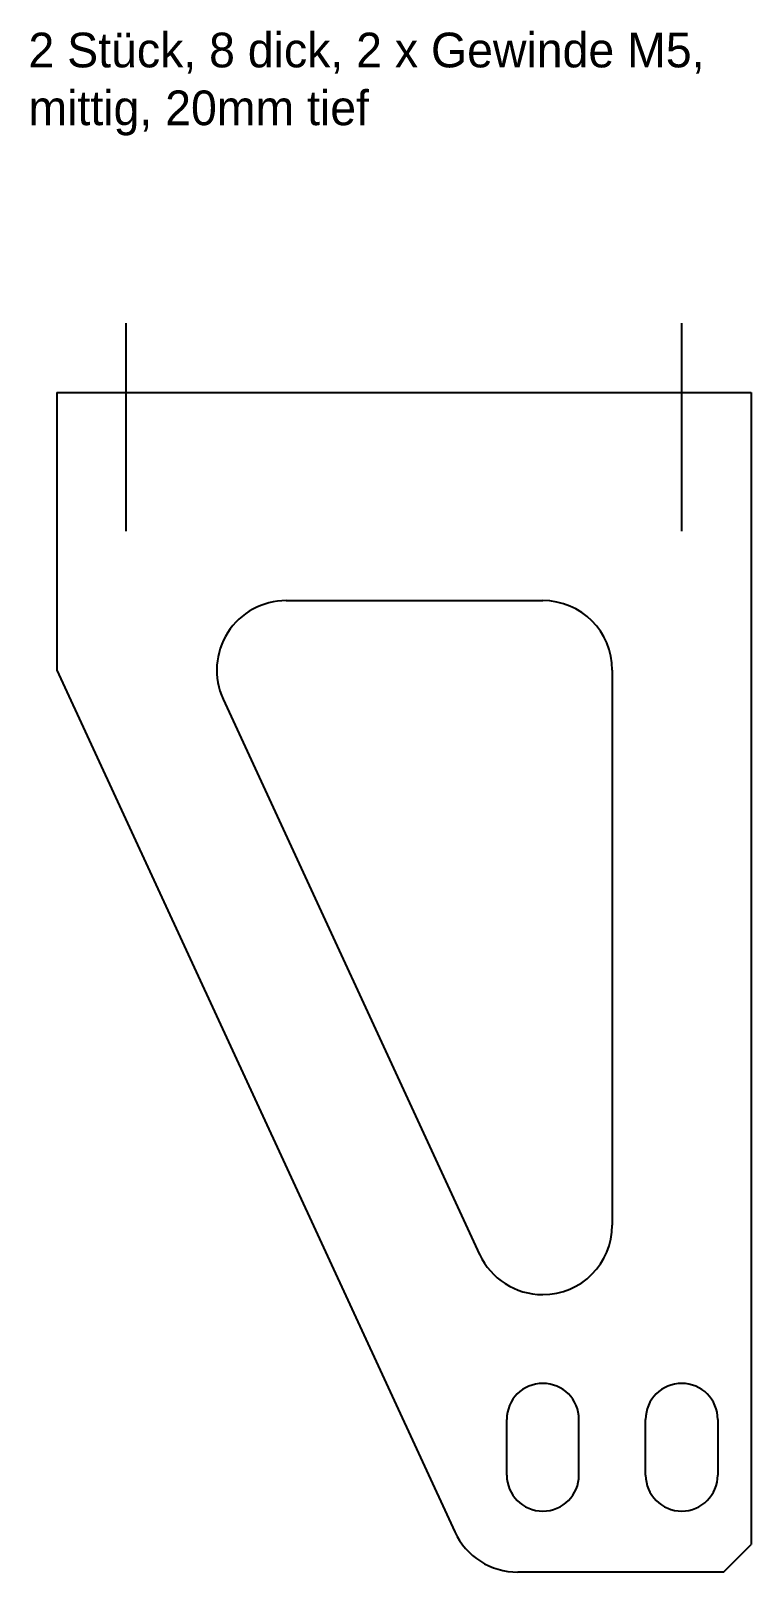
# Model space of a CAD drawing. Header units: millimetres. Extents: x 58 to 110, y 50 to 161.
import ezdxf

# ---------------------------------------------------------------- set-up
doc = ezdxf.new("R2010")
doc.units = ezdxf.units.MM

msp = doc.modelspace()

# ---------------------------------------------------------------- linework, layer by layer
for p, q in [((65, 125), (65, 140)), ((105, 125), (105, 140)), ((60, 135), (60, 115)), ((60, 135), (110, 135)), ((110, 135), (110, 52)), ((76.52, 120), (95, 120)), ((60, 115), (88.66, 52.9)), ((100, 115), (100, 75)), ((71.98, 112.9), (90.44, 72.9)), ((94.98, 70), (95, 70)), ((92.4, 57), (92.4, 61)), ((97.6, 57), (97.6, 61)), ((102.4, 57), (102.4, 61)), ((107.6, 61), (107.6, 57)), ((108, 50), (110, 52)), ((108, 50), (93.2, 50))]:
    msp.add_line(p, q)
for centre, radius, start, end in [((76.52, 115), 5, 90, 204.7751), ((95, 115), 5, 360, 90), ((95, 75), 5, 270, 0), ((94.98, 75), 5, 204.7751, 270), ((95, 61), 2.6, 0, 180), ((105, 61), 2.6, 0, 180), ((95, 57), 2.6, 180, 0), ((105, 57), 2.6, 180, 0), ((93.2, 55), 5, 204.7751, 270)]:
    msp.add_arc(centre, radius, start, end)

# ---------------------------------------------------------------- texts
at = {"insert": (57.96, 160.92), "char_height": 2.5, "width": 57.3878, "attachment_point": 1}
msp.add_mtext('2 Stück, 8 dick, 2 x Gewinde M5, mittig, 20mm tief', dxfattribs=at)

doc.saveas('drawing.dxf')
